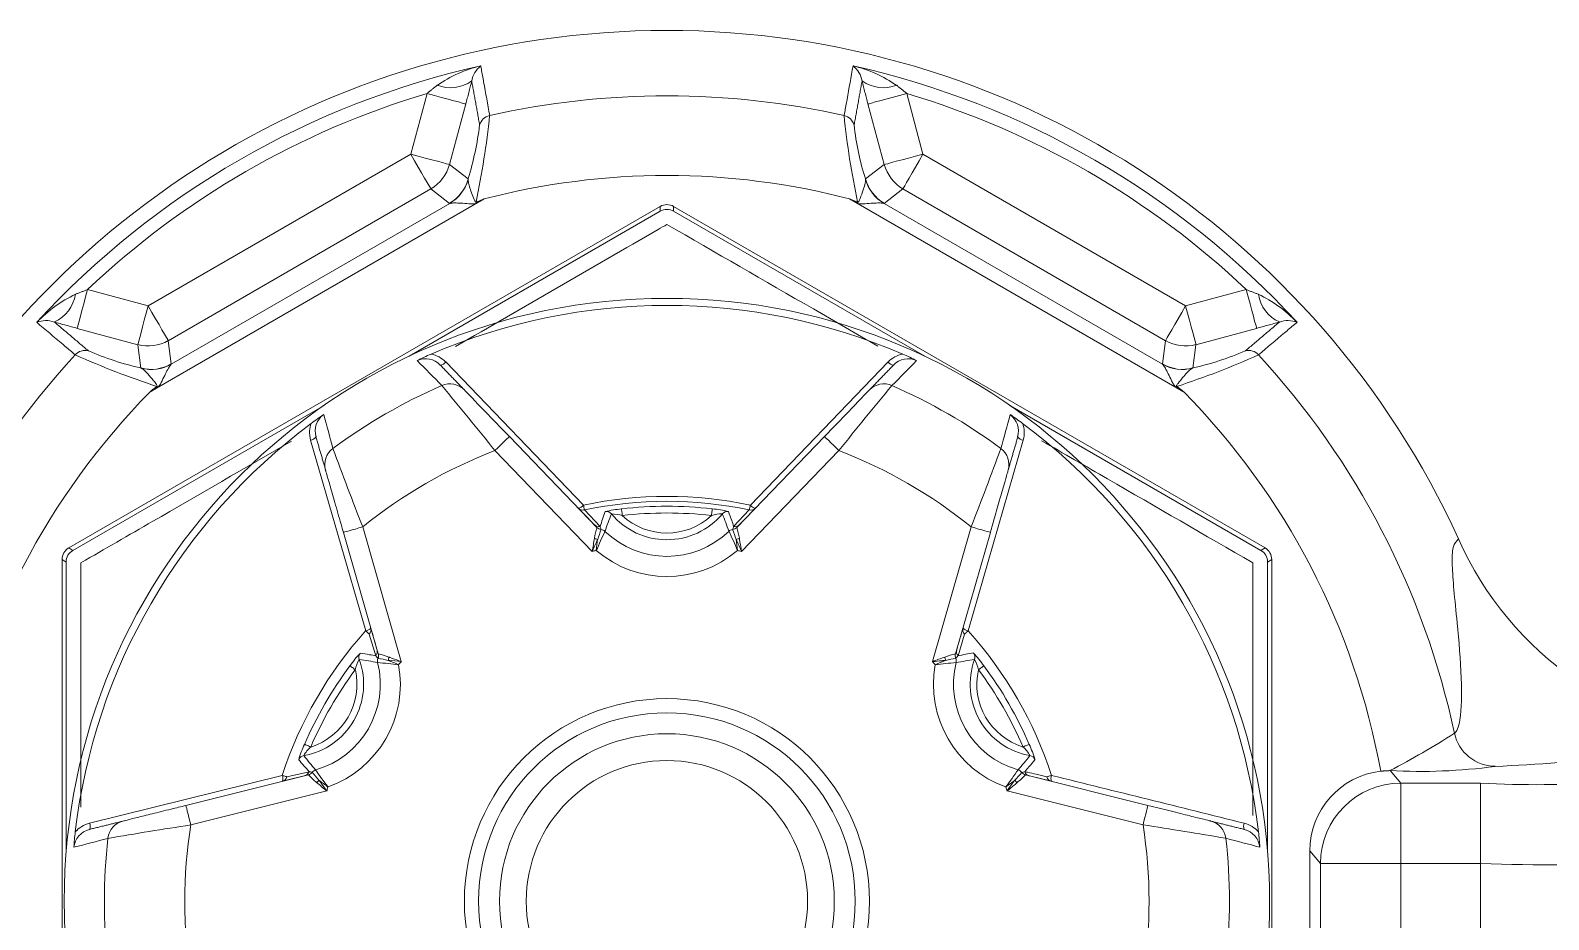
# Model space of a CAD drawing. Extents: x 7 to 113, y 1 to 87.
# Drawn here: x 106.497 to 107.631, y 36.104 to 36.768 of the extents above; entities that cross this region are included whole.
import ezdxf

# ---------------------------------------------------------------- set-up
doc = ezdxf.new("R2010")
doc.units = 0
doc.header["$MEASUREMENT"] = 0
doc.layers.add('OBJECT', color=7, linetype='CONTINUOUS')

msp = doc.modelspace()

# ---------------------------------------------------------------- linework, layer by layer
at = {"layer": 'OBJECT', "lineweight": 15}
for p, q in [((106.7815, 36.6758), (106.7936, 36.7211)), ((107.1518, 36.7211), (107.1639, 36.6758)), ((106.8226, 36.7133), (106.8104, 36.668)), ((107.1349, 36.668), (107.1228, 36.7133)), ((106.7815, 36.6758), (106.5854, 36.5626)), ((107.36, 36.5626), (107.1639, 36.6758)), ((106.8104, 36.668), (106.8244, 36.6573)), ((107.121, 36.6573), (107.1349, 36.668)), ((106.6004, 36.5366), (106.7965, 36.6499)), ((106.8105, 36.6391), (106.7965, 36.6499)), ((107.1489, 36.6499), (107.1349, 36.6391)), ((107.1489, 36.6499), (107.345, 36.5366)), ((106.9677, 36.6368), (106.5261, 36.3819)), ((106.8363, 36.6424), (106.5869, 36.4984)), ((106.6027, 36.5191), (106.8106, 36.6391)), ((106.9677, 36.6332), (106.9677, 36.6368)), ((107.4193, 36.3819), (106.9777, 36.6368)), ((106.9777, 36.6368), (106.9777, 36.6332)), ((107.3585, 36.4984), (107.1091, 36.6424)), ((107.1348, 36.6391), (107.3427, 36.5191)), ((106.9677, 36.6332), (106.7802, 36.525)), ((107.1652, 36.525), (106.9777, 36.6332)), ((106.5401, 36.5747), (106.5854, 36.5626)), ((107.36, 36.5626), (107.4052, 36.5747)), ((106.5777, 36.5336), (106.5324, 36.5458)), ((107.413, 36.5458), (107.3677, 36.5336)), ((106.6004, 36.5366), (106.6027, 36.5192)), ((107.3427, 36.5192), (107.345, 36.5366)), ((106.58, 36.5162), (106.5777, 36.5336)), ((107.3677, 36.5336), (107.3654, 36.5162)), ((106.9104, 36.4139), (106.8076, 36.5207)), ((107.1378, 36.5207), (107.035, 36.4139)), ((106.5919, 36.5025), (106.5924, 36.5018)), ((107.353, 36.5018), (107.3535, 36.5025)), ((106.7167, 36.4883), (106.5292, 36.3801)), ((107.4162, 36.3801), (107.2287, 36.4883)), ((106.7067, 36.4624), (106.7478, 36.32)), ((106.8551, 36.465), (106.9205, 36.3972)), ((107.0249, 36.3972), (107.0903, 36.465)), ((107.1976, 36.32), (107.2387, 36.4624)), ((106.9169, 36.3793), (106.8443, 36.4546)), ((107.1011, 36.4546), (107.0285, 36.3793)), ((106.9228, 36.398), (106.9112, 36.4103)), ((107.0342, 36.4103), (107.0225, 36.398)), ((106.7572, 36.3029), (106.7312, 36.3935)), ((106.7456, 36.3976), (106.7744, 36.2971)), ((107.171, 36.2971), (107.1998, 36.3976)), ((107.2142, 36.3935), (107.1882, 36.3029)), ((106.5261, 36.3819), (106.5292, 36.3801)), ((107.4162, 36.3801), (107.4193, 36.3819)), ((106.5211, 36.3732), (106.5211, 35.8632)), ((106.5242, 36.3714), (106.5211, 36.3732)), ((106.5242, 36.3714), (106.5242, 36.1549)), ((107.4243, 36.3732), (107.4212, 36.3714)), ((107.4212, 36.1549), (107.4212, 36.3714)), ((107.4243, 35.8632), (107.4243, 36.3732)), ((106.7505, 36.3175), (106.7553, 36.3013)), ((107.1901, 36.3013), (107.1949, 36.3175)), ((106.6855, 36.2121), (106.5416, 36.1765)), ((106.6136, 36.1897), (106.705, 36.2125)), ((106.7055, 36.2149), (106.689, 36.211)), ((107.2404, 36.2125), (107.3318, 36.1897)), ((107.5126, 36.2157), (107.5206, 36.2063)), ((107.5206, 36.1464), (107.5206, 36.2063)), ((107.5206, 36.2063), (107.5802, 36.2063)), ((107.5802, 36.1464), (107.5802, 36.2063)), ((106.7187, 36.2005), (106.6172, 36.1752)), ((107.3282, 36.1752), (107.2267, 36.2005)), ((107.4527, 36.1558), (107.4527, 36.0807)), ((107.4607, 36.1464), (107.4527, 36.1558)), ((107.5206, 36.1464), (107.4607, 36.1464)), ((107.4607, 36.1464), (107.4607, 36.09)), ((107.5206, 36.1464), (107.5206, 36.09)), ((107.5802, 36.1464), (107.5206, 36.1464)), ((107.5802, 36.1464), (107.5802, 36.09))]:
    msp.add_line(p, q, dxfattribs=at)
at = {"layer": 'OBJECT', "lineweight": 15, "flags": 128}
for points in [[(106.8226, 36.7133), (106.8218, 36.7135), (106.8199, 36.714), (106.8172, 36.7148), (106.8136, 36.7157), (106.8093, 36.7169), (106.8044, 36.7182), (106.7991, 36.7196), (106.7936, 36.7211)], [(107.1518, 36.7211), (107.1463, 36.7196), (107.141, 36.7182), (107.1361, 36.7169), (107.1318, 36.7157), (107.1282, 36.7148), (107.1254, 36.714), (107.1236, 36.7135), (107.1228, 36.7133)], [(106.7965, 36.6499), (106.7961, 36.6506), (106.7951, 36.6522), (106.7937, 36.6547), (106.7918, 36.6579), (106.7896, 36.6618), (106.7871, 36.6662), (106.7843, 36.6709), (106.7815, 36.6758)], [(106.8104, 36.668), (106.8096, 36.6683), (106.8078, 36.6687), (106.8051, 36.6695), (106.8014, 36.6705), (106.7971, 36.6716), (106.7922, 36.6729), (106.787, 36.6743), (106.7815, 36.6758)], [(107.1639, 36.6758), (107.1584, 36.6743), (107.1531, 36.6729), (107.1483, 36.6716), (107.1439, 36.6705), (107.1403, 36.6695), (107.1376, 36.6687), (107.1358, 36.6683), (107.1349, 36.668)], [(107.1639, 36.6758), (107.1611, 36.6709), (107.1583, 36.6662), (107.1558, 36.6618), (107.1536, 36.6579), (107.1517, 36.6547), (107.1503, 36.6522), (107.1493, 36.6506), (107.1489, 36.6499)], [(106.8303, 36.6401), (106.8303, 36.64), (106.8304, 36.6399), (106.8304, 36.6398), (106.8305, 36.6397), (106.8305, 36.6396), (106.8305, 36.6395), (106.8306, 36.6394), (106.8306, 36.6393)], [(107.1148, 36.6393), (107.1148, 36.6394), (107.1148, 36.6395), (107.1149, 36.6396), (107.1149, 36.6397), (107.115, 36.6398), (107.115, 36.6399), (107.1151, 36.64), (107.1151, 36.6401)], [(106.5401, 36.5747), (106.5387, 36.5693), (106.5373, 36.564), (106.536, 36.5591), (106.5348, 36.5548), (106.5338, 36.5512), (106.5331, 36.5484), (106.5326, 36.5466), (106.5324, 36.5458)], [(107.413, 36.5458), (107.4128, 36.5466), (107.4123, 36.5484), (107.4115, 36.5512), (107.4106, 36.5548), (107.4094, 36.5591), (107.4081, 36.564), (107.4067, 36.5693), (107.4052, 36.5747)], [(106.5854, 36.5626), (106.584, 36.5571), (106.5825, 36.5518), (106.5812, 36.547), (106.5801, 36.5426), (106.5791, 36.539), (106.5784, 36.5363), (106.5779, 36.5345), (106.5777, 36.5336)], [(106.5854, 36.5626), (106.5882, 36.5577), (106.591, 36.553), (106.5935, 36.5486), (106.5957, 36.5447), (106.5976, 36.5415), (106.599, 36.539), (106.6, 36.5374), (106.6004, 36.5366)], [(107.345, 36.5366), (107.3454, 36.5374), (107.3463, 36.539), (107.3478, 36.5415), (107.3496, 36.5447), (107.3519, 36.5486), (107.3544, 36.553), (107.3571, 36.5577), (107.36, 36.5626)], [(107.3677, 36.5336), (107.3675, 36.5345), (107.367, 36.5363), (107.3663, 36.539), (107.3653, 36.5426), (107.3642, 36.547), (107.3628, 36.5518), (107.3614, 36.5571), (107.36, 36.5626)], [(106.8443, 36.4546), (106.8464, 36.4566), (106.8484, 36.4586), (106.8503, 36.4604), (106.8519, 36.462), (106.8532, 36.4633), (106.8542, 36.4642), (106.8549, 36.4648), (106.8551, 36.465)], [(107.1011, 36.4546), (107.099, 36.4566), (107.097, 36.4586), (107.0951, 36.4604), (107.0935, 36.462), (107.0921, 36.4633), (107.0911, 36.4642), (107.0905, 36.4648), (107.0903, 36.465)], [(106.9112, 36.4103), (106.9111, 36.4104), (106.9111, 36.4106), (106.911, 36.4109), (106.9109, 36.4113), (106.9108, 36.4119), (106.9107, 36.4125), (106.9106, 36.4132), (106.9104, 36.4139)], [(106.9388, 36.411), (106.9388, 36.4109), (106.9389, 36.4106), (106.9389, 36.4101), (106.939, 36.4095), (106.9391, 36.4088), (106.9392, 36.4079), (106.9393, 36.407), (106.9394, 36.4061)], [(107.006, 36.4061), (107.0061, 36.407), (107.0062, 36.4079), (107.0063, 36.4088), (107.0064, 36.4095), (107.0064, 36.4101), (107.0065, 36.4106), (107.0065, 36.4109), (107.0066, 36.411)], [(107.0342, 36.4103), (107.0342, 36.4104), (107.0343, 36.4106), (107.0344, 36.4109), (107.0344, 36.4113), (107.0346, 36.4119), (107.0347, 36.4125), (107.0348, 36.4132), (107.035, 36.4139)], [(106.7456, 36.3976), (106.7428, 36.3968), (106.7401, 36.396), (106.7376, 36.3953), (106.7354, 36.3947), (106.7336, 36.3942), (106.7323, 36.3938), (106.7315, 36.3936), (106.7312, 36.3935)], [(107.1998, 36.3976), (107.2026, 36.3968), (107.2053, 36.396), (107.2078, 36.3953), (107.21, 36.3947), (107.2118, 36.3942), (107.2131, 36.3938), (107.2139, 36.3936), (107.2142, 36.3935)], [(106.7505, 36.3175), (106.7505, 36.3176), (106.7503, 36.3177), (106.75, 36.318), (106.7497, 36.3183), (106.7493, 36.3186), (106.7488, 36.319), (106.7483, 36.3195), (106.7478, 36.32)], [(107.1949, 36.3175), (107.1949, 36.3176), (107.1951, 36.3177), (107.1953, 36.318), (107.1957, 36.3183), (107.1961, 36.3186), (107.1965, 36.319), (107.1971, 36.3195), (107.1976, 36.32)], [(106.7401, 36.291), (106.7393, 36.2915), (106.7386, 36.2921), (106.7379, 36.2926), (106.7373, 36.293), (106.7368, 36.2934), (106.7364, 36.2937), (106.7361, 36.2939), (106.736, 36.2939)], [(107.2093, 36.2939), (107.2092, 36.2939), (107.209, 36.2937), (107.2086, 36.2934), (107.2081, 36.293), (107.2075, 36.2926), (107.2068, 36.2921), (107.2061, 36.2915), (107.2053, 36.291)], [(106.7022, 36.2353), (106.7023, 36.2353), (106.7026, 36.2351), (106.703, 36.2349), (106.7036, 36.2347), (106.7043, 36.2344), (106.7051, 36.2341), (106.7059, 36.2337), (106.7068, 36.2333)], [(107.2386, 36.2333), (107.2395, 36.2337), (107.2403, 36.2341), (107.2411, 36.2344), (107.2418, 36.2347), (107.2424, 36.2349), (107.2428, 36.2351), (107.2431, 36.2353), (107.2432, 36.2353)], [(106.689, 36.211), (106.6889, 36.211), (106.6887, 36.2111), (106.6884, 36.2112), (106.688, 36.2113), (106.6875, 36.2115), (106.6869, 36.2117), (106.6862, 36.2119), (106.6855, 36.2121)], [(107.2564, 36.211), (107.2565, 36.211), (107.2567, 36.2111), (107.257, 36.2112), (107.2574, 36.2113), (107.2579, 36.2115), (107.2585, 36.2117), (107.2592, 36.2119), (107.2599, 36.2121)], [(106.6172, 36.1752), (106.6165, 36.178), (106.6158, 36.1808), (106.6152, 36.1833), (106.6146, 36.1855), (106.6142, 36.1873), (106.6138, 36.1886), (106.6136, 36.1895), (106.6136, 36.1897)], [(107.3282, 36.1752), (107.3289, 36.178), (107.3296, 36.1808), (107.3302, 36.1833), (107.3308, 36.1855), (107.3312, 36.1873), (107.3316, 36.1886), (107.3318, 36.1895), (107.3318, 36.1897)]]:
    msp.add_lwpolyline(points, dxfattribs=at)
at = {"layer": 'OBJECT', "lineweight": 15}
for radius in [0.45, 0.1512, 0.1406, 0.125, 0.105]:
    msp.add_circle((106.9727, 36.1182), radius, dxfattribs=at)
for centre, radius, start, end in [((106.9727, 36.1182), 0.65, 24.5823, 155.4177), ((106.9727, 36.1182), 0.6388, 102.5667, 137.4333), ((106.8555, 36.6491), 0.0951, 103.2352, 124.8493), ((106.8453, 36.7272), 0.0186, 128.5589, 170.0466), ((106.9727, 36.1182), 0.6388, 42.5667, 77.4333), ((107.1001, 36.7272), 0.0186, 9.9534, 51.4411), ((107.0899, 36.6491), 0.0951, 55.1507, 76.7648), ((106.8111, 36.7527), 0.0273, 248.6283, 305.5144), ((107.1343, 36.7527), 0.0273, 234.4856, 291.3717), ((106.9727, 36.1182), 0.6289, 106.5431, 133.4569), ((106.9727, 36.1182), 0.6012, 77.2855, 102.7145), ((106.9727, 36.1182), 0.6289, 46.5431, 73.4569), ((106.1948, 36.7724), 0.6491, 348.24, 354.0117), ((106.8425, 36.6949), 0.01, 102.5815, 164.5533), ((107.6998, 36.7645), 0.5978, 185.7407, 192.0076), ((107.1028, 36.6949), 0.01, 15.4467, 77.4185), ((106.5726, 36.7315), 0.2625, 343.592, 352.5857), ((107.3255, 36.7215), 0.2144, 186.4013, 197.421), ((106.7814, 36.6759), 0.03, 300.0672, 344.9334), ((106.9727, 36.1182), 0.5417, 75.4189, 104.5811), ((107.164, 36.6759), 0.03, 195.0666, 239.9328), ((106.7954, 36.6651), 0.03, 300.0674, 344.9323), ((106.7954, 36.665), 0.03, 300.2604, 344.6388), ((107.15, 36.6651), 0.03, 195.0677, 239.9326), ((107.1499, 36.665), 0.03, 195.3612, 239.7396), ((106.9727, 36.6282), 0.01, 59.997, 120.003), ((106.9727, 36.6246), 0.01, 59.997, 120.003), ((106.5715, 36.4852), 0.095, 115.1417, 136.7735), ((106.5041, 36.5754), 0.0273, 294.486, 351.3718), ((107.4413, 36.5754), 0.0273, 188.6282, 245.514), ((107.3739, 36.4852), 0.095, 43.2265, 64.8583), ((106.9727, 36.1182), 0.4447, 66.6768, 113.3232), ((106.509, 36.533), 0.0186, 69.9953, 111.3982), ((107.4364, 36.533), 0.0186, 68.6018, 110.0047), ((106.5854, 36.5627), 0.03, 255.069, 299.9307), ((107.36, 36.5627), 0.03, 240.0693, 284.931), ((106.9727, 36.1182), 0.6012, 137.2855, 167.9698), ((106.5383, 36.5193), 0.01, 75.4465, 137.4177), ((106.7764, 37.0705), 0.5972, 245.7376, 252.0108), ((106.6267, 36.7255), 0.2144, 246.4025, 257.42), ((106.8812, 36.3318), 0.2124, 113.4696, 116.5559), ((106.7925, 36.5079), 0.0152, 43.5994, 114.3457), ((106.7929, 36.5065), 0.0204, 43.887, 79.3862), ((107.1525, 36.5065), 0.0204, 100.6138, 136.113), ((107.0642, 36.3318), 0.2124, 63.4441, 66.5304), ((107.169, 37.0705), 0.5972, 287.9892, 294.2624), ((107.3187, 36.7255), 0.2144, 282.58, 293.5975), ((107.4071, 36.5193), 0.01, 42.5823, 104.5535), ((106.9727, 36.1182), 0.6012, 12.0302, 42.7145), ((106.5877, 36.5452), 0.03, 255.0668, 299.9329), ((106.5878, 36.5451), 0.03, 255.3604, 299.74), ((121.4349, 50.9756), 20.579, 224.61652, 224.68949), ((106.8031, 36.5239), 0.00554, 274.1229, 324.0915), ((107.1423, 36.5239), 0.00554, 215.9085, 265.8771), ((91.0265, 52.4417), 22.6651, 315.31387, 315.38012), ((107.1529, 36.5079), 0.0152, 65.7306, 136.3244), ((107.3577, 36.5452), 0.03, 240.0671, 284.9332), ((107.3576, 36.5451), 0.03, 240.26, 284.6396), ((106.9727, 36.1182), 0.42, 113.5827, 126.4173), ((106.8107, 36.4894), 0.015, 44.0235, 113.6727), ((104.2255, 34.3581), 3.3546, 38.679, 39.7487), ((109.7294, 34.3503), 3.3669, 140.2533, 141.3191), ((107.1347, 36.4894), 0.015, 66.3273, 135.9765), ((106.9727, 36.1182), 0.42, 53.5827, 66.4173), ((106.9727, 36.1182), 0.5417, 135.4189, 169.6766), ((106.9727, 36.1182), 0.5417, 10.3234, 44.5811), ((106.8364, 36.3001), 0.2174, 123.4803, 126.496), ((106.7253, 36.4691), 0.0152, 125.5946, 196.4612), ((85.9778, 30.7762), 21.5091, 15.31184, 15.38165), ((126.4653, 31.1885), 19.9512, 164.61562, 164.69089), ((107.109, 36.3001), 0.2174, 53.504, 56.5197), ((107.2201, 36.4691), 0.0151, 343.5123, 54.4319), ((106.9727, 36.1182), 0.4447, 126.6768, 173.3232), ((106.9727, 36.1182), 0.4447, 6.6768, 53.3232), ((107.2191, 36.4681), 0.0204, 343.8498, 19.424), ((106.7061, 36.4679), 0.00554, 275.9069, 325.875), ((106.7322, 36.4441), 0.015, 126.328, 195.9759), ((109.8975, 37.6275), 3.3834, 200.2559, 201.3165), ((104.0716, 37.6186), 3.3581, 338.6795, 339.7481), ((107.2131, 36.4441), 0.015, 344.0241, 53.672), ((107.2392, 36.4679), 0.00554, 214.125, 264.0931), ((106.9727, 36.1182), 0.36, 110.8963, 129.1037), ((106.9727, 36.1182), 0.36, 50.8963, 69.1037), ((106.9059, 36.4172), 0.00556, 276.1483, 323.3265), ((106.9101, 36.4152), 0.00499, 224.0058, 281.9499), ((106.9727, 36.1182), 0.3022, 78.1041, 101.8959), ((106.9727, 36.1182), 0.2985, 78.1041, 101.8959), ((106.9439, 36.3425), 0.0687, 94.2342, 104.4899), ((106.9727, 36.1182), 0.2948, 83.404, 96.596), ((107.0018, 36.3442), 0.067, 75.3812, 85.8948), ((107.0353, 36.4152), 0.00499, 258.0501, 315.9942), ((107.0394, 36.4172), 0.00556, 216.6735, 263.8517), ((106.922, 36.4029), 0.005, 224.011, 280.1513), ((107.1309, 36.3312), 0.2185, 159.1472, 162.2129), ((107.1086, 36.3338), 0.1919, 157.4718, 161.6109), ((106.9275, 36.4041), 0.005, 40.1138, 98.9503), ((106.9727, 36.4421), 0.0541, 220.0798, 319.9202), ((106.9307, 36.3761), 0.0312, 73.6953, 88.7683), ((106.9727, 36.1182), 0.2898, 83.404, 96.596), ((106.9727, 36.4421), 0.0491, 227.2936, 312.7064), ((107.0133, 36.3852), 0.0221, 88.1004, 109.436), ((107.0179, 36.4041), 0.005, 81.0497, 139.8862), ((106.8313, 36.3317), 0.1978, 18.45, 22.4674), ((107.0234, 36.4029), 0.005, 259.8487, 315.989), ((107.7194, 36.245), 0.8136, 169.801, 170.496), ((107.0058, 36.3728), 0.0887, 164.0141, 169.4078), ((106.9229, 36.3983), 0.0102, 245.294, 259.5325), ((107.1336, 36.2921), 0.2309, 153.7352, 157.6411), ((107.3121, 36.3353), 0.3947, 172.2754, 173.4934), ((106.9241, 36.4007), 0.005, 224.0325, 263.459), ((106.9241, 36.4007), 0.00499, 224.0083, 263.6919), ((107.0394, 36.3518), 0.1238, 159.2603, 162.8768), ((106.944, 36.4034), 0.0219, 194.4053, 200.6574), ((106.923, 36.3907), 0.005, 45.9996, 83.4679), ((106.9727, 36.4421), 0.0665, 225.9657, 314.0343), ((107.0224, 36.3907), 0.005, 96.5321, 134.0004), ((106.8122, 36.2923), 0.2306, 22.3556, 26.2681), ((107.0212, 36.4007), 0.005, 276.541, 315.9675), ((107.0213, 36.4007), 0.00499, 276.3081, 315.9917), ((106.906, 36.3518), 0.1238, 17.123, 20.7399), ((107.0225, 36.3983), 0.0102, 280.4675, 294.706), ((106.6333, 36.3353), 0.3947, 6.5066, 7.7246), ((105.2321, 35.5631), 1.9731, 24.4378, 24.7239), ((106.9396, 36.3728), 0.0887, 10.5919, 15.9862), ((107.793, 36.4897), 0.2505, 203.7933, 267.1109), ((106.5311, 36.3732), 0.01, 119.999, 180.0013), ((106.5342, 36.3714), 0.01, 119.9992, 179.9995), ((106.9727, 36.1182), 0.267, 101.383, 102.0535), ((106.9727, 36.4421), 0.0815, 229.7036, 310.2964), ((106.9727, 36.1182), 0.267, 77.9465, 78.617), ((107.4112, 36.3714), 0.01, 0.0004, 60.001), ((107.4143, 36.3732), 0.01, 359.9988, 60.0008), ((106.9727, 36.1182), 0.3022, 138.1041, 161.8959), ((106.7471, 36.3255), 0.00556, 276.6836, 323.8393), ((106.7468, 36.3209), 0.00499, 318.0472, 15.9937), ((107.1986, 36.3209), 0.00499, 164.0063, 221.9528), ((107.1983, 36.3255), 0.00556, 216.1607, 263.3164), ((106.9727, 36.1182), 0.3022, 18.1041, 41.8959), ((106.6922, 36.2802), 0.0541, 280.0798, 19.9202), ((106.7916, 36.2564), 0.067, 135.383, 145.8936), ((106.7618, 36.2869), 0.0221, 148.1046, 169.4329), ((106.7477, 36.3003), 0.005, 141.0569, 199.8804), ((106.7173, 36.1035), 0.1968, 78.4404, 82.4773), ((106.7515, 36.3045), 0.00499, 319.8432, 15.9903), ((106.7615, 36.2975), 0.005, 156.5319, 193.9983), ((106.7524, 36.3015), 0.00499, 336.3006, 15.9948), ((106.7524, 36.3015), 0.005, 336.5458, 15.9617), ((106.7371, 36.1776), 0.1235, 77.1193, 80.7454), ((106.7359, 36.2174), 0.0881, 70.5728, 76.0039), ((106.755, 36.3014), 0.0102, 340.4673, 354.7027), ((106.6054, 35.9099), 0.4195, 66.5431, 67.6888), ((106.589, 34.3948), 1.9113, 84.4333, 84.7287), ((106.9727, 36.1182), 0.267, 137.9465, 138.617), ((107.4936, 35.432), 0.9233, 109.841, 110.4534), ((106.9727, 36.1182), 0.267, 41.383, 42.0535), ((107.34, 35.9099), 0.4195, 112.3112, 113.4569), ((107.2097, 36.2169), 0.0886, 104.013, 109.4103), ((107.1904, 36.3014), 0.0102, 185.2973, 199.5327), ((107.2083, 36.1776), 0.1235, 99.2541, 102.8812), ((107.193, 36.3015), 0.005, 164.0383, 203.4542), ((107.193, 36.3015), 0.00499, 164.0052, 203.6994), ((107.1838, 36.2975), 0.005, 346.0017, 23.4681), ((107.2052, 36.2858), 0.0217, 134.3727, 140.6843), ((107.2272, 36.1092), 0.191, 97.4615, 101.6208), ((107.1939, 36.3045), 0.00499, 164.0097, 220.1568), ((107.2362, 36.0884), 0.2179, 99.1429, 102.2178), ((107.2532, 36.2802), 0.0541, 160.0798, 259.9202), ((107.1977, 36.3003), 0.005, 340.1196, 38.9431), ((107.1525, 36.2553), 0.0687, 34.237, 44.4864), ((107.175, 36.2836), 0.0312, 13.6941, 28.7684), ((106.9727, 36.1182), 0.2948, 143.404, 156.596), ((106.6922, 36.2802), 0.0491, 287.2936, 12.7064), ((106.9727, 36.1182), 0.2898, 143.404, 156.596), ((106.6922, 36.2802), 0.0665, 285.9657, 14.0343), ((106.6922, 36.2802), 0.0815, 289.7036, 10.2964), ((106.7415, 36.064), 0.2328, 82.3752, 86.25), ((107.2532, 36.2802), 0.0815, 169.7036, 250.2964), ((107.204, 36.0635), 0.2333, 93.7542, 97.6205), ((107.2532, 36.2802), 0.0665, 165.9657, 254.0343), ((107.2532, 36.2802), 0.0491, 167.2936, 252.7064), ((106.9727, 36.1182), 0.2898, 23.404, 36.596), ((106.9727, 36.1182), 0.2948, 23.404, 36.596), ((107.2378, 36.747), 0.5981, 297.3475, 302.6756), ((107.5913, 36.2502), 0.0313, 192.1927, 269.4395), ((106.7641, 36.2054), 0.0688, 154.2402, 164.4853), ((106.7283, 36.2108), 0.0312, 133.6951, 148.7643), ((107.2242, 36.2165), 0.0221, 28.1202, 49.4204), ((107.1828, 36.206), 0.0671, 15.3878, 25.8867), ((107.5215, 37.7302), 1.513, 272.6337, 279.85), ((106.7025, 36.222), 0.005, 100.1283, 158.9409), ((106.8671, 36.3616), 0.2182, 219.1465, 222.2158), ((106.8537, 36.3435), 0.1916, 217.4674, 221.6139), ((107.0871, 36.3472), 0.1975, 318.4475, 322.4711), ((107.2429, 36.222), 0.005, 21.0591, 79.8717), ((107.535, 36.6441), 0.429, 266.9959, 277.5007), ((107.6242, 37.0881), 0.8829, 267.1427, 279.5009), ((106.6804, 36.2099), 0.00556, 336.1522, 23.3218), ((106.6842, 36.2125), 0.005, 284.0176, 341.943), ((106.7008, 36.2166), 0.00499, 284.0018, 340.169), ((106.7038, 36.2174), 0.005, 284.0384, 323.4533), ((106.7038, 36.2174), 0.00499, 284.0192, 323.6825), ((106.769, 36.2743), 0.0889, 224.0202, 229.3996), ((106.7114, 36.2361), 0.0219, 254.4017, 260.6383), ((106.7119, 36.2114), 0.005, 105.9968, 143.4726), ((106.8039, 36.293), 0.1241, 219.2656, 222.8728), ((106.9015, 36.3438), 0.2297, 213.7251, 217.6527), ((106.7052, 36.2151), 0.0102, 305.3049, 319.5344), ((107.1922, 36.7755), 0.7448, 229.7703, 230.5294), ((106.9542, 36.5204), 0.3943, 232.2757, 233.4949), ((107.0432, 36.3443), 0.2305, 322.3547, 326.2675), ((106.9912, 36.5204), 0.3943, 306.5051, 307.7243), ((105.5125, 37.4256), 2.1069, 324.447, 324.715), ((107.1415, 36.2929), 0.1241, 317.1262, 320.7354), ((107.2402, 36.2151), 0.0102, 220.4656, 234.6951), ((107.1764, 36.2743), 0.0889, 310.6003, 315.9798), ((107.2335, 36.2114), 0.005, 36.5274, 74.0032), ((107.2416, 36.2174), 0.005, 216.5467, 255.9616), ((107.2416, 36.2174), 0.00499, 216.3175, 255.9808), ((107.2446, 36.2166), 0.00499, 199.831, 255.9982), ((107.2611, 36.2125), 0.005, 198.057, 255.9824), ((107.265, 36.2099), 0.00556, 156.6782, 203.8478), ((72.546, -104.1693), 144.6098, 76.051638, 76.110363), ((107.5126, 36.1558), 0.0599, 96.6899, 180.0467), ((107.5208, 36.1462), 0.0601, 90.1996, 179.772), ((106.9727, 36.1182), 0.267, 161.383, 162.0535), ((106.9727, 36.1182), 0.267, 17.9465, 18.617), ((106.5451, 36.157), 0.0152, 103.6018, 174.3436), ((106.5465, 36.1566), 0.0204, 103.8778, 139.3967), ((106.5366, 36.1742), 0.00554, 334.1217, 24.0938), ((106.5702, 36.1635), 0.015, 104.0254, 173.6726), ((107.1227, 32.8633), 3.3502, 98.6784, 99.7495), ((106.9727, 36.1182), 0.36, 170.8963, 189.1037), ((106.8222, 32.8604), 3.3532, 80.251, 81.3211), ((106.9727, 36.1182), 0.36, 350.8963, 9.1037), ((107.3751, 36.1635), 0.015, 6.3274, 75.9746), ((107.4088, 36.1742), 0.00554, 155.9062, 205.8783), ((107.3989, 36.1566), 0.0204, 40.6033, 76.1222), ((107.4002, 36.157), 0.0152, 5.734, 76.3206), ((106.7416, 36.1458), 0.212, 173.4663, 176.5585), ((101.1254, 56.8806), 21.4153, 284.61784, 284.68796), ((106.9727, 36.1182), 0.42, 173.5827, 186.4173), ((106.9727, 36.1182), 0.42, 353.5827, 6.4173), ((112.6471, 56.2194), 20.7318, 255.31088, 255.38331), ((107.2038, 36.1458), 0.212, 3.4415, 6.5337), ((107.6382, 37.6669), 1.5216, 267.8155, 277.236)]:
    msp.add_arc(centre, radius, start, end, dxfattribs=at)
for points, knots in [([(106.8337, 36.7417), (106.8339, 36.7409), (106.8346, 36.7369), (106.8368, 36.7246), (106.8389, 36.713), (106.8404, 36.7047)], [0, 0, 0, 0, 0.064852, 0.324259, 1, 1, 1, 1]), ([(107.105, 36.7047), (107.1052, 36.7055), (107.1059, 36.7095), (107.1081, 36.7218), (107.1102, 36.7334), (107.1117, 36.7417)], [0, 0, 0, 0, 0.06485, 0.324257, 1, 1, 1, 1]), ([(106.8244, 36.6571), (106.8244, 36.6565), (106.8244, 36.655), (106.8252, 36.6516), (106.8267, 36.6471), (106.8284, 36.6431), (106.8293, 36.6406), (106.8298, 36.64), (106.8299, 36.64), (106.83, 36.6399), (106.8301, 36.6399), (106.8302, 36.64), (106.8302, 36.64), (106.8303, 36.6401), (106.8303, 36.6401)], [0, 0, 0, 0, 0.153507, 0.380158, 0.626289, 0.875661, 0.967793, 0.976809, 0.980956, 0.984134, 0.9874, 0.990543, 0.996551, 1, 1, 1, 1]), ([(107.1151, 36.6401), (107.1151, 36.6401), (107.1152, 36.64), (107.1153, 36.64), (107.1154, 36.6399), (107.1154, 36.64), (107.1156, 36.64), (107.1158, 36.6403), (107.1166, 36.6418), (107.118, 36.6455), (107.1198, 36.6505), (107.121, 36.6548), (107.121, 36.6564), (107.121, 36.6571)], [0, 0, 0, 0, 0.006253, 0.010875, 0.014165, 0.017467, 0.021804, 0.032031, 0.073939, 0.240402, 0.56958, 0.838899, 1, 1, 1, 1]), ([(106.8306, 36.6393), (106.8305, 36.6393), (106.8302, 36.6391), (106.8297, 36.6389), (106.8283, 36.6387), (106.8251, 36.6388), (106.8204, 36.6392), (106.8155, 36.6394), (106.812, 36.6394), (106.811, 36.6392), (106.8106, 36.6391)], [0, 0, 0, 0, 0.020896, 0.03891, 0.075406, 0.191567, 0.449118, 0.682571, 0.87773, 1, 1, 1, 1]), ([(106.8303, 36.6401), (106.8319, 36.6407), (106.8339, 36.6415), (106.8359, 36.6423), (106.8363, 36.6424)], [0, 0, 0, 0, 0.77929, 1, 1, 1, 1]), ([(106.8363, 36.6424), (106.836, 36.6422), (106.8341, 36.6412), (106.8322, 36.6402), (106.8306, 36.6393)], [0, 0, 0, 0, 0.186035, 1, 1, 1, 1]), ([(107.1091, 36.6424), (107.1095, 36.6423), (107.1115, 36.6415), (107.1135, 36.6407), (107.1151, 36.6401)], [0, 0, 0, 0, 0.22071, 1, 1, 1, 1]), ([(107.1148, 36.6393), (107.1132, 36.6402), (107.1113, 36.6412), (107.1094, 36.6422), (107.1091, 36.6424)], [0, 0, 0, 0, 0.813965, 1, 1, 1, 1]), ([(107.1348, 36.6391), (107.1344, 36.6392), (107.1334, 36.6394), (107.1299, 36.6394), (107.125, 36.6392), (107.1203, 36.6388), (107.1171, 36.6387), (107.1157, 36.6389), (107.1152, 36.6391), (107.1149, 36.6393), (107.1148, 36.6393)], [0, 0, 0, 0, 0.12227, 0.317429, 0.550882, 0.808433, 0.924594, 0.96109, 0.979104, 1, 1, 1, 1]), ([(106.9727, 36.6234), (106.9705, 36.6221), (106.9185, 36.5921), (106.8656, 36.5616), (106.8149, 36.5323)], [0, 0, 0, 0, 0.042146, 1, 1, 1, 1]), ([(107.1301, 36.5325), (107.1141, 36.5418), (107.0612, 36.5723), (107.009, 36.6024), (106.9727, 36.6234)], [0, 0, 0, 0, 0.303448, 1, 1, 1, 1]), ([(106.531, 36.5261), (106.5303, 36.5266), (106.5272, 36.5292), (106.5176, 36.5373), (106.5087, 36.5449), (106.5022, 36.5503)], [0, 0, 0, 0, 0.06485, 0.324257, 1, 1, 1, 1]), ([(107.4432, 36.5503), (107.4425, 36.5498), (107.4394, 36.5472), (107.4299, 36.5391), (107.4209, 36.5315), (107.4144, 36.5261)], [0, 0, 0, 0, 0.064852, 0.324259, 1, 1, 1, 1]), ([(106.5919, 36.5025), (106.592, 36.5025), (106.592, 36.5025), (106.5921, 36.5026), (106.5922, 36.5026), (106.5922, 36.5027), (106.5922, 36.5028), (106.5921, 36.5032), (106.5912, 36.5046), (106.5887, 36.5077), (106.5853, 36.5118), (106.5821, 36.5149), (106.5807, 36.5158), (106.5802, 36.5161)], [0, 0, 0, 0, 0.006249, 0.010876, 0.014164, 0.01747, 0.021798, 0.032029, 0.07394, 0.240392, 0.569577, 0.8389, 1, 1, 1, 1]), ([(106.6027, 36.5191), (106.6024, 36.5188), (106.6017, 36.518), (106.5999, 36.515), (106.5977, 36.5106), (106.5956, 36.5064), (106.5942, 36.5035), (106.5933, 36.5025), (106.5928, 36.5021), (106.5926, 36.5019), (106.5924, 36.5018)], [0, 0, 0, 0, 0.122267, 0.317429, 0.550885, 0.808441, 0.924596, 0.961093, 0.979108, 1, 1, 1, 1]), ([(107.353, 36.5018), (107.3528, 36.5019), (107.3526, 36.5021), (107.3521, 36.5025), (107.3512, 36.5035), (107.3497, 36.5064), (107.3477, 36.5106), (107.3454, 36.515), (107.3437, 36.518), (107.343, 36.5188), (107.3427, 36.5191)], [0, 0, 0, 0, 0.020892, 0.038907, 0.075404, 0.191559, 0.449115, 0.682571, 0.877733, 1, 1, 1, 1]), ([(107.3652, 36.5161), (107.3647, 36.5158), (107.3634, 36.5151), (107.3609, 36.5126), (107.3577, 36.5091), (107.3551, 36.5057), (107.3534, 36.5036), (107.3532, 36.5029), (107.3531, 36.5027), (107.3532, 36.5027), (107.3532, 36.5026), (107.3533, 36.5025), (107.3534, 36.5025), (107.3534, 36.5025), (107.3535, 36.5025)], [0, 0, 0, 0, 0.153506, 0.380159, 0.626294, 0.875657, 0.967794, 0.976808, 0.980962, 0.984132, 0.987396, 0.990545, 0.996552, 1, 1, 1, 1]), ([(106.5869, 36.4984), (106.5873, 36.4987), (106.5889, 36.5001), (106.5906, 36.5014), (106.5919, 36.5025)], [0, 0, 0, 0, 0.220689, 1, 1, 1, 1]), ([(106.5924, 36.5018), (106.5909, 36.5009), (106.5891, 36.4998), (106.5872, 36.4986), (106.5869, 36.4984)], [0, 0, 0, 0, 0.81399, 1, 1, 1, 1]), ([(107.3585, 36.4984), (107.3582, 36.4986), (107.3563, 36.4998), (107.3545, 36.5009), (107.353, 36.5018)], [0, 0, 0, 0, 0.18601, 1, 1, 1, 1]), ([(107.3535, 36.5025), (107.3548, 36.5014), (107.3565, 36.5001), (107.3581, 36.4987), (107.3585, 36.4984)], [0, 0, 0, 0, 0.779311, 1, 1, 1, 1]), ([(106.8215, 36.4998), (106.822, 36.4993), (106.823, 36.4982), (106.8288, 36.4922), (106.8369, 36.4838), (106.8462, 36.4742), (106.8525, 36.4677), (106.8551, 36.465)], [0, 0, 0, 0, 0.20417, 0.408136, 0.617899, 0.840883, 1, 1, 1, 1]), ([(107.0903, 36.465), (107.0944, 36.4692), (107.1024, 36.4775), (107.113, 36.4885), (107.1205, 36.4963), (107.1234, 36.4993), (107.1238, 36.4997), (107.1239, 36.4998)], [0, 0, 0, 0, 0.244966, 0.490376, 0.723034, 0.938926, 1, 1, 1, 1]), ([(106.7067, 36.4624), (106.7063, 36.4647), (106.7054, 36.4689), (106.7066, 36.473), (106.7071, 36.4749)], [0, 0, 0, 0, 0.552194, 1, 1, 1, 1]), ([(106.6925, 36.4616), (106.6578, 36.4416), (106.605, 36.4111), (106.553, 36.3811), (106.5352, 36.3708)], [0, 0, 0, 0, 0.656518, 1, 1, 1, 1]), ([(107.4102, 36.3708), (107.3741, 36.3916), (107.3219, 36.4218), (107.2689, 36.4524), (107.2525, 36.4619)], [0, 0, 0, 0, 0.689676, 1, 1, 1, 1]), ([(106.7312, 36.3935), (106.7296, 36.3991), (106.7264, 36.4102), (106.7222, 36.4249), (106.7192, 36.4353), (106.718, 36.4393), (106.7179, 36.4399), (106.7179, 36.44)], [0, 0, 0, 0, 0.244965, 0.490375, 0.723034, 0.938926, 1, 1, 1, 1]), ([(107.2275, 36.44), (107.2273, 36.4393), (107.2269, 36.4378), (107.2246, 36.4299), (107.2214, 36.4186), (107.2177, 36.4058), (107.2152, 36.3971), (107.2142, 36.3935)], [0, 0, 0, 0, 0.204171, 0.408136, 0.617898, 0.840883, 1, 1, 1, 1]), ([(106.9205, 36.3972), (106.9203, 36.3975), (106.9194, 36.3984), (106.9188, 36.399), (106.9184, 36.3994)], [0, 0, 0, 0, 0.32317, 1, 1, 1, 1]), ([(107.0187, 36.409), (107.0195, 36.4068), (107.0209, 36.4032), (107.0221, 36.3995), (107.0225, 36.398)], [0, 0, 0, 0, 0.598184, 1, 1, 1, 1]), ([(107.027, 36.3994), (107.0269, 36.3993), (107.0263, 36.3987), (107.0255, 36.3979), (107.0249, 36.3972)], [0, 0, 0, 0, 0.150182, 1, 1, 1, 1]), ([(106.921, 36.3883), (106.9206, 36.3874), (106.9194, 36.3847), (106.9179, 36.3815), (106.917, 36.3794), (106.9169, 36.3793)], [0, 0, 0, 0, 0.305821, 0.981641, 1, 1, 1, 1]), ([(107.0218, 36.3957), (107.0221, 36.3964), (107.0223, 36.3972), (107.0225, 36.3979), (107.0225, 36.398)], [0, 0, 0, 0, 0.849807, 1, 1, 1, 1]), ([(107.0268, 36.3891), (107.0269, 36.3881), (107.0275, 36.3851), (107.0281, 36.3817), (107.0284, 36.3794), (107.0285, 36.3793)], [0, 0, 0, 0, 0.306096, 0.981678, 1, 1, 1, 1]), ([(107.5607, 36.2435), (107.5615, 36.2444), (107.5633, 36.2462), (107.5659, 36.2578), (107.5664, 36.2857), (107.5632, 36.322), (107.5602, 36.3504), (107.5588, 36.3698), (107.5591, 36.3838), (107.5622, 36.387), (107.5638, 36.3886)], [0, 0, 0, 0, 0.057193, 0.119846, 0.300985, 0.506489, 0.64207, 0.760177, 0.881304, 1, 1, 1, 1]), ([(106.5352, 36.3708), (106.5352, 36.3292), (106.5352, 36.2688), (106.5352, 36.2076), (106.5352, 36.1885)], [0, 0, 0, 0, 0.689059, 1, 1, 1, 1]), ([(107.4102, 36.1821), (107.4102, 36.2029), (107.4102, 36.2663), (107.4102, 36.3288), (107.4102, 36.3708)], [0, 0, 0, 0, 0.328925, 1, 1, 1, 1]), ([(106.7438, 36.3034), (106.7461, 36.3031), (106.75, 36.3024), (106.7538, 36.3016), (106.7553, 36.3013)], [0, 0, 0, 0, 0.598184, 1, 1, 1, 1]), ([(106.7569, 36.2995), (106.7565, 36.3001), (106.7559, 36.3007), (106.7554, 36.3012), (106.7553, 36.3013)], [0, 0, 0, 0, 0.849806, 1, 1, 1, 1]), ([(106.7563, 36.3059), (106.7563, 36.3057), (106.7566, 36.3049), (106.7569, 36.3038), (106.7572, 36.3029)], [0, 0, 0, 0, 0.150182, 1, 1, 1, 1]), ([(106.7652, 36.3005), (106.7661, 36.3001), (106.7689, 36.2991), (106.7722, 36.2979), (106.7744, 36.2971), (106.7744, 36.2971)], [0, 0, 0, 0, 0.306082, 0.981689, 1, 1, 1, 1]), ([(107.1808, 36.298), (107.1798, 36.2979), (107.1768, 36.2976), (107.1734, 36.2973), (107.171, 36.2971), (107.171, 36.2971)], [0, 0, 0, 0, 0.305818, 0.98165, 1, 1, 1, 1]), ([(107.1882, 36.3029), (107.1883, 36.3033), (107.1887, 36.3044), (107.1889, 36.3053), (107.1891, 36.3059)], [0, 0, 0, 0, 0.32317, 1, 1, 1, 1]), ([(107.2475, 36.2238), (107.246, 36.222), (107.2435, 36.219), (107.2409, 36.2161), (107.2399, 36.2149)], [0, 0, 0, 0, 0.598184, 1, 1, 1, 1]), ([(106.705, 36.2125), (106.7046, 36.2125), (106.7035, 36.2122), (106.7026, 36.2119), (106.702, 36.2118)], [0, 0, 0, 0, 0.32317, 1, 1, 1, 1]), ([(106.713, 36.2085), (106.7135, 36.2078), (106.7153, 36.2053), (106.7173, 36.2025), (106.7186, 36.2005), (106.7187, 36.2005)], [0, 0, 0, 0, 0.305803, 0.981651, 1, 1, 1, 1]), ([(107.2343, 36.2068), (107.2336, 36.2062), (107.2312, 36.2042), (107.2286, 36.202), (107.2268, 36.2005), (107.2267, 36.2005)], [0, 0, 0, 0, 0.306082, 0.981699, 1, 1, 1, 1]), ([(107.2376, 36.2144), (107.2383, 36.2146), (107.2391, 36.2147), (107.2398, 36.2149), (107.2399, 36.2149)], [0, 0, 0, 0, 0.849806, 1, 1, 1, 1]), ([(107.2399, 36.2149), (107.24, 36.2149), (107.2407, 36.2147), (107.2436, 36.2141), (107.2489, 36.2128), (107.2537, 36.2116), (107.2564, 36.211)], [0, 0, 0, 0, 0.024416, 0.122079, 0.512732, 1, 1, 1, 1]), ([(107.2434, 36.2118), (107.2433, 36.2118), (107.2424, 36.212), (107.2413, 36.2123), (107.2404, 36.2125)], [0, 0, 0, 0, 0.150182, 1, 1, 1, 1]), ([(106.5666, 36.178), (106.5674, 36.1782), (106.5688, 36.1786), (106.5768, 36.1806), (106.5882, 36.1834), (106.6011, 36.1866), (106.6099, 36.1888), (106.6136, 36.1897)], [0, 0, 0, 0, 0.204169, 0.408137, 0.617899, 0.840883, 1, 1, 1, 1]), ([(107.3318, 36.1897), (107.3375, 36.1883), (107.3487, 36.1855), (107.3635, 36.1818), (107.374, 36.1792), (107.3781, 36.1782), (107.3786, 36.1781), (107.3788, 36.178)], [0, 0, 0, 0, 0.244967, 0.490377, 0.723034, 0.938926, 1, 1, 1, 1])]:
    msp.add_open_spline(points, degree=3, knots=knots, dxfattribs=at)
for points in [[(106.7936, 36.7211), (106.8011, 36.7272)], [(106.827, 36.7304), (106.8226, 36.7133)], [(106.8329, 36.6976), (106.827, 36.7304)], [(107.1184, 36.7304), (107.1125, 36.6976)], [(107.1228, 36.7133), (107.1184, 36.7304)], [(107.1443, 36.7272), (107.1518, 36.7211)], [(106.8244, 36.6573), (106.8244, 36.6571)], [(107.121, 36.6571), (107.121, 36.6573)], [(106.8106, 36.6391), (106.8105, 36.6391)], [(107.1349, 36.6391), (107.1348, 36.6391)], [(106.5311, 36.5713), (106.5401, 36.5747)], [(107.4052, 36.5747), (107.4143, 36.5713)], [(106.5154, 36.5505), (106.5408, 36.529)], [(106.5324, 36.5458), (106.5154, 36.5505)], [(107.4046, 36.529), (107.43, 36.5505)], [(107.43, 36.5505), (107.413, 36.5458)], [(106.5802, 36.5161), (106.58, 36.5162)], [(106.6027, 36.5192), (106.6027, 36.5191)], [(106.8035, 36.5184), (106.8215, 36.4998)], [(107.1239, 36.4998), (107.1419, 36.5184)], [(107.3427, 36.5191), (107.3427, 36.5192)], [(107.3654, 36.5162), (107.3652, 36.5161)], [(106.7179, 36.44), (106.7107, 36.4648)], [(107.2347, 36.4648), (107.2275, 36.44)], [(106.9184, 36.3994), (106.9065, 36.4117)], [(107.0388, 36.4117), (107.027, 36.3994)], [(106.9205, 36.3972), (106.9205, 36.3972)], [(106.9236, 36.3957), (106.9236, 36.3957)], [(107.0218, 36.3957), (107.0218, 36.3957)], [(107.0249, 36.3972), (107.0248, 36.3972)], [(106.7516, 36.3223), (106.7563, 36.3059)], [(107.1891, 36.3059), (107.1938, 36.3223)], [(106.757, 36.2995), (106.7569, 36.2995)], [(106.7572, 36.3029), (106.7572, 36.3029)], [(107.1882, 36.3029), (107.1882, 36.3029)], [(107.1885, 36.2995), (107.1884, 36.2995)], [(106.702, 36.2118), (106.6855, 36.2077)], [(106.705, 36.2125), (106.705, 36.2125)], [(106.7078, 36.2144), (106.7078, 36.2144)], [(107.2376, 36.2144), (107.2376, 36.2144)], [(107.2404, 36.2125), (107.2404, 36.2125)], [(107.2599, 36.2077), (107.2434, 36.2118)], [(107.5126, 36.2157), (107.5056, 36.2153)], [(106.5415, 36.1718), (106.5666, 36.178)], [(107.3788, 36.178), (107.4038, 36.1718)]]:
    msp.add_open_spline(points, degree=1, dxfattribs=at)

doc.saveas('drawing.dxf')
